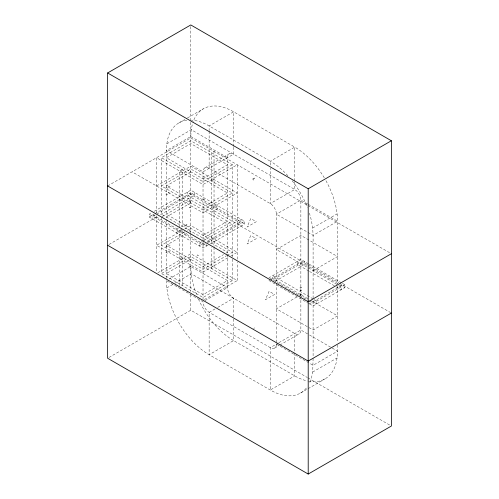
<?xml version="1.0" encoding="UTF-8"?>
<svg xmlns="http://www.w3.org/2000/svg" width="499" height="499" viewBox="0 0 499 499"><rect width="100%" height="100%" fill="white"/><g stroke="black" fill="none" stroke-linecap="round" stroke-linejoin="round"><path stroke-width="0.37" stroke-dasharray="2.5 1.87" d="M227.039 255.407L232.378 252.326L166.329 214.196L166.329 150.642L190.793 136.52L191.161 130.276L192.252 124.569A60.541 34.955 60 0 1 192.695 123.047M253.773 328.804L254.384 327.743M178.873 122.929L186.801 118.35M187.462 117.964L203.33 108.807M166.803 143.849L191.267 129.728L294.753 189.477A8.651 4.996 60 0 1 300.866 200.068L300.866 296.225M107.628 185.946L190.793 137.93L307.241 205.158M226.166 253.087L227.488 252.326L161.439 214.196L161.439 157.703L190.793 140.755L232.378 164.764L232.378 221.257L203.024 238.204M156.549 185.946L190.793 166.179L237.268 193.007L203.024 212.78L132.085 171.824M190.793 171.824L166.329 185.946L232.378 224.082L232.378 256.904M204.815 167.864L229.278 153.742M233.601 147.236L233.601 154.172L203.024 171.824L166.329 150.642L166.697 144.398L167.789 138.691A60.541 34.955 60 0 1 187.05 120.265M203.024 178.885L227.488 164.764L190.793 143.581L166.329 157.703L227.488 193.007L203.024 207.135M232.378 164.764L203.024 181.711L161.439 157.703M208.033 245.196L203.024 248.09L149.207 217.021L149.207 214.196L151.652 212.78M154.222 211.302L190.793 190.188L244.61 221.257L244.61 224.082L208.707 244.809M149.207 217.021L154.222 214.127M154.896 213.734L190.793 193.007L244.61 224.082M211.582 181.006L214.034 179.59M155.326 214.901L152.881 216.31L152.881 219.136M108.969 244.491L157.927 216.223M160.578 214.695L194.46 195.128L194.46 192.302L156.549 214.196L156.549 271.98M162.106 216.635L190.793 200.074M190.793 202.893L166.329 217.021L166.329 280.569L166.697 287.231L167.789 294.204A60.541 34.955 60 0 0 209.137 354.714L270.29 390.018A60.541 34.955 60 0 0 307.365 386.706M203.024 209.954L232.378 193.007L190.793 168.999L161.439 185.946L227.488 224.082L227.488 253.854M176.116 229.727L178.561 228.317M217.701 205.719L211.582 209.249L211.582 152.763L214.034 151.347L214.034 207.84M176.116 232.553L182.235 229.022L182.235 285.515L181.006 286.22M217.701 208.545L211.582 212.075L211.582 244.136M182.066 230.532L156.549 245.265L203.024 272.098L229.209 256.979M184.749 228.979L190.793 225.492L237.268 252.326L229.883 256.592M184.792 231.786L161.439 245.265L203.024 269.273L226.371 255.794M187.456 230.245L190.793 228.317M186.826 233.432L166.329 245.265L227.488 280.569L203.024 294.691L166.329 273.508L190.793 259.386M189.47 231.904L190.793 231.143M203.024 235.378L227.488 221.257L227.488 157.703A8.651 4.996 60 0 1 233.601 154.172M201.802 241.734L199.357 243.144L199.357 245.97L205.713 242.302M203.024 241.029L240.936 219.136L240.936 221.961L206.38 241.915M179.783 258.682L182.235 257.266M205.469 243.849L203.024 245.265L149.207 214.196M207.366 242.757L244.61 221.257M157.89 272.735L190.793 253.735L237.268 280.569L237.268 262.249M161.439 217.021L161.439 273.508L190.793 256.561L232.378 280.569L232.378 257.671M168.974 279.041L190.793 266.447L227.488 287.63A8.651 4.996 60 0 0 233.601 298.221L233.601 318.25M203.024 266.447L223.521 254.615M166.803 287.904L174.076 283.706M174.737 283.326L191.267 273.783L294.753 333.532A8.651 4.996 60 0 0 300.866 330.001L300.866 296.992M312.63 228.043L337.087 213.921M232.378 280.569L203.024 297.516L161.439 273.508M204.365 299.568L237.268 280.569M205.008 300.61L227.488 287.63L227.488 254.615M108.969 357.471L190.793 310.228L307.241 377.456M215.088 308.912L209.137 312.349L209.137 354.714L233.601 340.592L294.753 375.897A60.541 34.955 60 0 0 307.372 380.986M217.732 307.384L233.601 298.221M270.29 279.864L300.866 262.212L308.538 266.641M275.186 281.274L304.54 264.327L304.54 261.507L272.741 279.864L308.762 300.66M313.098 270.683L337.561 256.561L309.542 240.387M296.899 296.98L276.409 308.812L313.098 330.001L337.561 315.873L311.095 300.598M299.543 295.458L300.866 294.691M309.43 303.872L313.098 305.993L344.896 287.63L344.896 284.804L313.098 303.167L309.43 301.047L309.43 303.872L341.229 285.515L341.229 284.099M278.392 342.975L270.29 347.653L270.29 390.018L294.753 375.897L294.753 333.532M278.885 342.688L300.866 330.001L308.875 334.623M274.618 348.084L279.247 345.408M279.908 345.027L299.076 333.956M312.63 372.092L337.087 357.97M300.56 393.019L325.024 378.897M190.793 136.52L227.488 157.703M307.54 203.923L300.866 200.068L276.409 214.196L276.409 344.123A8.651 4.996 60 0 1 270.29 347.653L209.137 312.349A8.651 4.996 60 0 1 203.024 301.752L166.329 280.569M308.207 204.309L337.561 221.257L337.561 284.043M307.914 205.551L390.705 253.349M203.024 239.726L203.024 171.824A8.651 4.996 60 0 1 209.137 168.294L270.29 203.598A8.651 4.996 60 0 1 276.409 214.196L313.098 235.378L337.561 221.257L337.193 214.589L336.101 207.621A60.541 34.955 60 0 0 325.735 180.314M308.875 240L300.866 235.378L276.409 249.5L337.561 284.804L337.561 342.738M308.538 263.815L300.866 259.386L269.067 277.743L269.067 280.569L272.13 282.334M309.205 264.202L341.229 282.69M342.451 283.395L344.896 284.804M307.241 264.476L187.125 195.128L187.125 192.302L240.936 223.371L240.936 226.197M307.914 264.863L338.871 282.74M339.545 283.126L390.705 312.661M309.205 267.027L339.226 284.355M339.894 284.742L344.896 287.63M338.784 285.515L341.229 286.925L341.229 289.751L336.226 286.863M308.875 271.069L297.198 264.327L297.198 261.507M309.542 271.456L335.559 286.476M314.32 299.637L316.765 301.047L316.765 303.872M307.764 298.67L272.741 278.448L272.741 275.629L313.098 298.926L313.098 357.627M270.29 278.448L272.13 279.509M272.741 282.69L308.762 303.486M309.542 335.004L337.561 351.184L337.193 357.421L336.101 363.135A60.541 34.955 60 0 1 308.132 381.149M276.409 344.123L313.098 365.305L337.561 351.184L337.561 343.505M307.914 377.849L390.031 425.254M190.793 266.447L191.161 273.109L192.252 280.082A60.541 34.955 60 0 0 197.049 295.782M313.098 298.165L313.098 235.378L312.736 228.71L311.638 221.743A60.541 34.955 60 0 0 309.399 213.135M313.098 358.401L312.736 371.543L311.638 377.256A60.541 34.955 60 0 1 309.842 382.34M294.753 181.006L294.753 147.111L233.601 111.801A60.541 34.955 60 0 0 192.938 122.305M294.753 181.773L294.753 189.477L270.29 203.598L270.29 168.163M270.29 165.082L270.29 161.233L209.137 125.929A60.541 34.955 60 0 0 191.292 120.122M237.268 259.193L237.268 164.764L203.024 184.536L156.549 157.703L156.549 212.668M233.601 146.469L233.601 111.801L209.137 125.929L209.137 130.551M233.601 319.023L233.601 340.592A60.541 34.955 60 0 1 198.733 299.706M214.034 210.665L214.034 246.543M214.034 247.304L214.034 267.152L211.582 268.568L211.582 247.192M209.137 131.318L209.137 168.294M206.692 244.56L206.692 245.97L152.881 214.901L152.881 213.485M203.024 240.493L203.024 300.342M190.793 26.509L190.793 121.569M190.793 122.349L190.793 232.896M190.793 233.432L190.793 291.528M190.793 294.647L190.793 310.228M179.783 230.432L179.783 286.925M324.294 177.825A60.541 34.955 60 0 0 294.753 147.111L270.29 161.233A60.541 34.955 60 0 1 288.21 176.116M292.133 180.763A60.541 34.955 60 0 1 307.365 207.353M250.754 218.55L247.086 227.026L256.261 221.731L250.754 218.55M250.754 235.497L247.086 243.974L256.261 238.678L250.754 235.497M269.104 291.285L265.431 299.756L274.606 294.46L269.104 291.285M254.384 178.043L253.161 180.164L251.939 179.459L254.384 178.043M182.235 169.71L179.783 171.12L179.783 227.613L182.235 226.197L182.235 169.71M166.498 187.424L165.886 187.774L167.72 188.129L166.498 187.424M168.943 186.008L168.331 186.364L170.165 186.72L168.943 186.008M166.498 193.78L165.886 194.13L167.72 194.485L166.498 193.78M168.943 192.364L168.331 192.72L170.165 193.076L168.943 192.364M189.732 200.841L189.121 201.191L190.955 201.546L189.732 200.841M189.732 207.197L189.121 207.547L190.955 207.902L189.732 207.197M203.798 199.076L203.187 199.425L205.02 199.781L203.798 199.076M186.52 224.594L183.464 226.359L187.743 225.298L186.52 224.594M166.498 246.032L165.886 246.387L167.72 246.737L166.498 246.032M168.943 244.622L168.331 244.972L170.165 245.327L168.943 244.622M166.498 252.388L165.886 252.744L167.72 253.093L166.498 252.388M168.943 250.978L168.331 251.328L170.165 251.683L168.943 250.978M189.732 259.449L189.121 259.804L190.955 260.154L189.732 259.449M197.685 254.858L197.074 255.214L198.908 255.563L197.685 254.858M189.732 265.805L189.121 266.16L190.955 266.51L189.732 265.805M301.084 287.237L299.887 287.929L302.307 287.942L301.084 287.237M301.084 290.056L299.887 290.749L302.307 290.767L301.084 290.056M301.084 294.298L299.887 294.99L302.307 295.003L301.084 294.298"/><path stroke-width="0.75" d="M107.628 72.966L190.793 24.95L391.372 140.755L391.372 426.034L308.207 474.05L107.628 358.245L107.628 72.966L308.207 188.772L391.372 140.755M391.372 253.735L308.207 301.752L107.628 185.946M391.372 313.054L308.207 361.07L107.628 245.265M308.207 188.772L308.207 474.05"/></g></svg>
